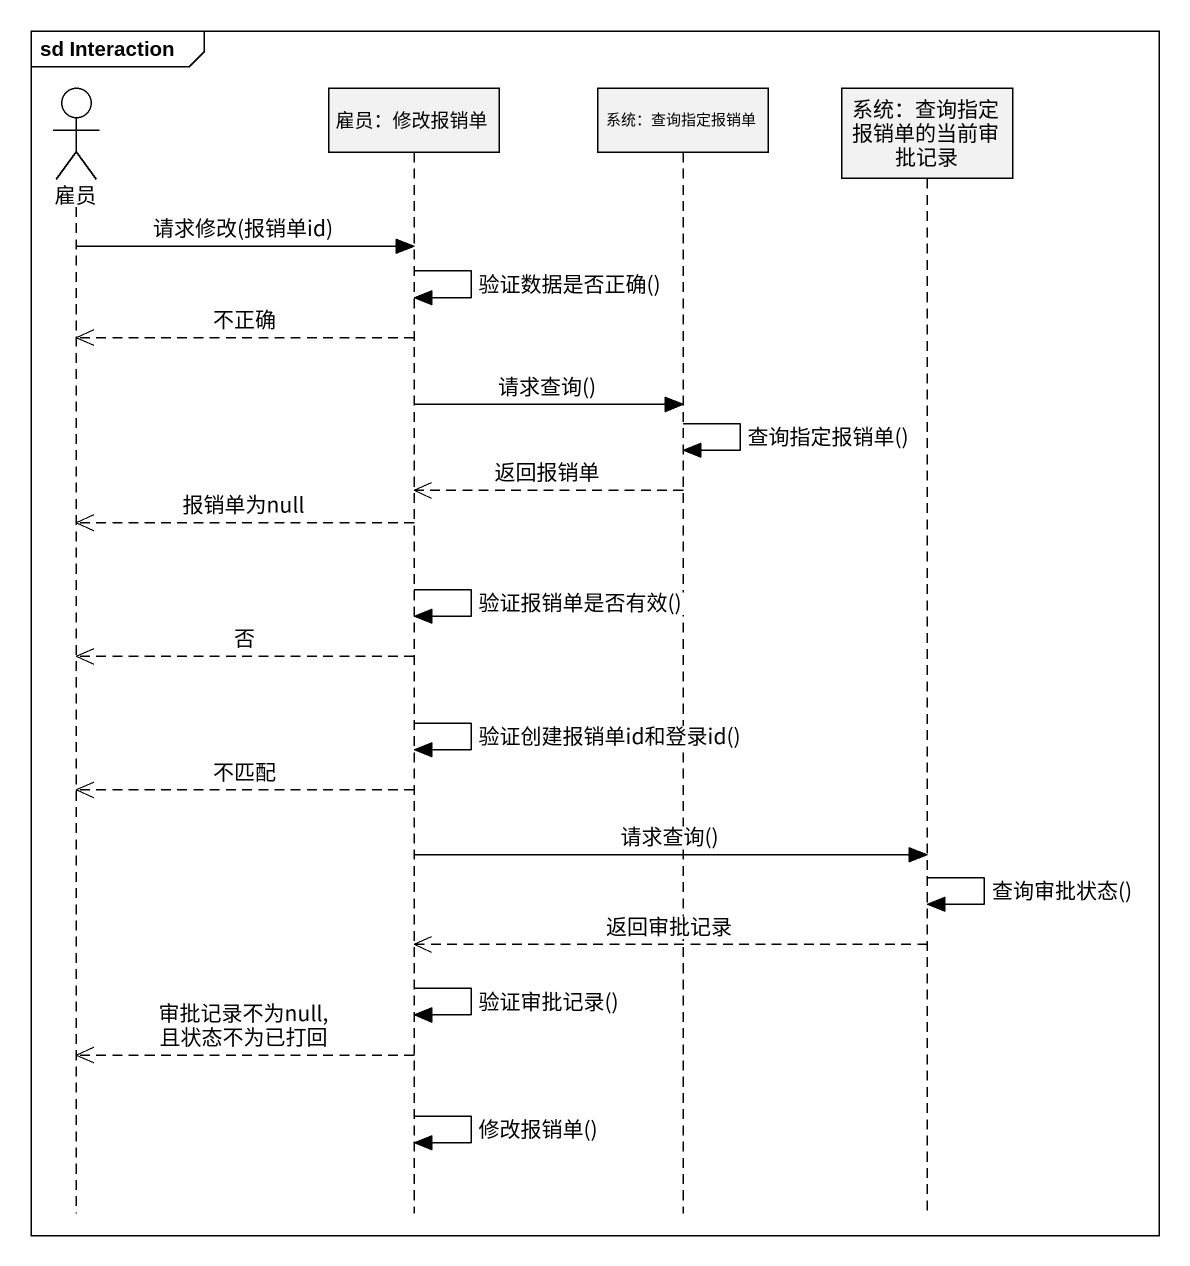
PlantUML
@startuml
mainframe sd Interaction
hide footbox
actor 雇员
participant "雇员：修改报销单" as 雇员_修改报销单
participant "系统：查询指定报销单" as 系统_查询指定报销单
participant "系统：查询指定报销单的当前审批记录" as 系统_查询指定报销单的当前审批记录

雇员 -> 雇员_修改报销单 : 请求修改(报销单id)
雇员_修改报销单 -> 雇员_修改报销单 : 验证数据是否正确()
雇员_修改报销单 -->> 雇员 : 不正确
雇员_修改报销单 -> 系统_查询指定报销单 : 请求查询()
系统_查询指定报销单 -> 系统_查询指定报销单 : 查询指定报销单()
系统_查询指定报销单 -->> 雇员_修改报销单 : 返回报销单
雇员_修改报销单 -->> 雇员 : 报销单为null
雇员_修改报销单 -> 雇员_修改报销单 : 验证报销单是否有效()
雇员_修改报销单 -->> 雇员 : 否
雇员_修改报销单 -> 雇员_修改报销单 : 验证创建报销单id和登录id()
雇员_修改报销单 -->> 雇员 : 不匹配
雇员_修改报销单 -> 系统_查询指定报销单的当前审批记录 : 请求查询()
系统_查询指定报销单的当前审批记录 -> 系统_查询指定报销单的当前审批记录 : 查询审批状态()
系统_查询指定报销单的当前审批记录 -->> 雇员_修改报销单 : 返回审批记录
雇员_修改报销单 -> 雇员_修改报销单 : 验证审批记录()
雇员_修改报销单 -->> 雇员 : 审批记录不为null,且状态不为已打回
雇员_修改报销单 -> 雇员_修改报销单 : 修改报销单()
@enduml
